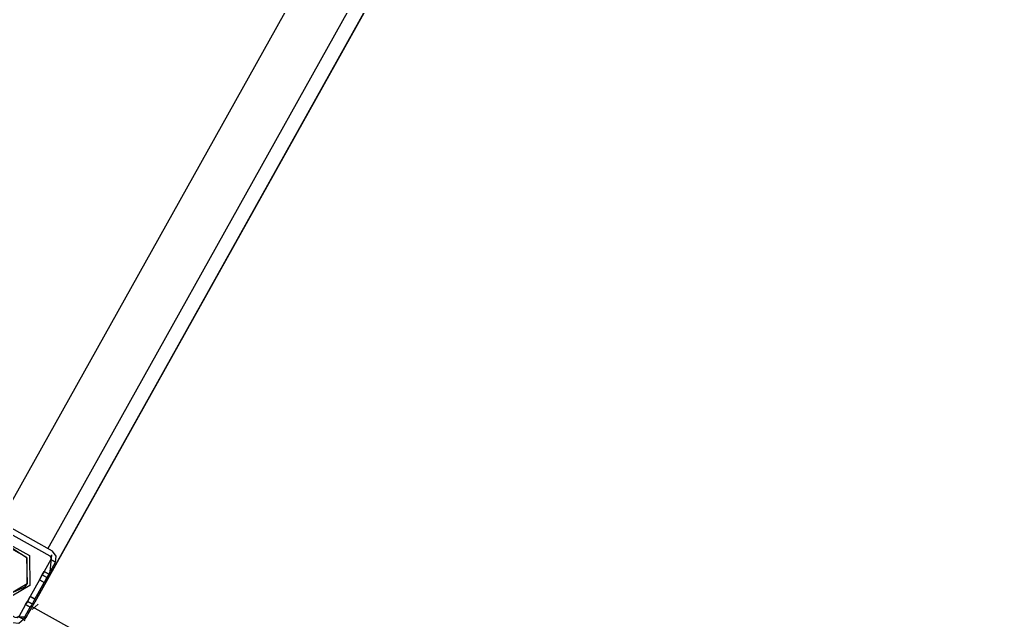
# Model space of a CAD drawing. Header units: metres. Extents: x 2.3 to 42.8, y 0.9 to 31.9.
# Drawn here: x 24.046 to 24.1894, y 16.1657 to 16.2526 of the extents above; entities that cross this region are included whole.
import ezdxf

# ---------------------------------------------------------------- set-up
doc = ezdxf.new("R2010")
doc.units = ezdxf.units.M
doc.layers.add('PARETI_STRUTTURE', color=7, linetype='Continuous')

msp = doc.modelspace()

# ---------------------------------------------------------------- linework, layer by layer
at = {"layer": 'PARETI_STRUTTURE'}
for points in [[(24.04667, 16.16564), (24.04674, 16.16574), (24.04682, 16.16591), (24.04694, 16.16612), (24.04708, 16.16637), (24.04722, 16.16663), (24.04738, 16.16691), (24.04751, 16.16714), (24.04764, 16.16737), (24.04772, 16.16753), (24.04779, 16.16763), (24.04781, 16.16767), (24.04782, 16.16769), (24.04786, 16.16775), (24.04792, 16.16787), (24.048, 16.168), (24.04808, 16.16817), (24.04819, 16.16835), (24.14032, 16.33348)], [(24.04818, 16.16834), (24.13886, 16.33085)], [(24.04853, 16.16896), (24.13851, 16.33022)], [(24.12617, 16.32864), (24.0432, 16.17993)], [(24.05006, 16.17608), (24.13308, 16.32487)], [(24.05036, 16.17224), (24.05064, 16.17517)], [(24.04887, 16.17158), (24.04927, 16.17231), (24.04953, 16.17279)], [(24.04887, 16.17158), (24.04927, 16.17231), (24.04953, 16.17279)], [(24.04887, 16.17158), (24.04927, 16.17231), (24.04953, 16.17279)], [(24.04887, 16.17158), (24.04927, 16.17231), (24.04953, 16.17279)], [(24.04887, 16.17158), (24.04927, 16.17231), (24.04953, 16.17279)], [(24.04887, 16.17158), (24.04927, 16.17231), (24.04953, 16.17279)], [(24.04887, 16.17158), (24.04927, 16.17231), (24.04953, 16.17279)], [(24.04887, 16.17158), (24.04927, 16.17231), (24.04953, 16.17279)], [(24.04887, 16.17158), (24.04927, 16.17231), (24.04953, 16.17279)], [(24.04887, 16.17158), (24.04927, 16.17231), (24.04953, 16.17279)], [(24.04887, 16.17158), (24.04927, 16.17231), (24.04953, 16.17279)], [(24.04887, 16.17158), (24.04927, 16.17231), (24.04953, 16.17279)], [(24.04887, 16.17158), (24.04927, 16.17231), (24.04953, 16.17279)], [(24.04887, 16.17158), (24.04927, 16.17231), (24.04953, 16.17279)], [(24.04887, 16.17158), (24.04927, 16.17231), (24.04953, 16.17279)], [(24.04887, 16.17158), (24.04927, 16.17231), (24.04953, 16.17279)], [(24.04887, 16.17158), (24.04927, 16.17231), (24.04953, 16.17279)], [(24.04887, 16.17158), (24.04927, 16.17231), (24.04953, 16.17279)], [(24.04887, 16.17158), (24.04927, 16.17231), (24.04953, 16.17279)], [(24.04887, 16.17158), (24.04927, 16.17231), (24.04953, 16.17279)], [(24.04887, 16.17158), (24.04927, 16.17231), (24.04953, 16.17279)], [(24.04887, 16.17158), (24.04927, 16.17231), (24.04953, 16.17279)], [(24.04887, 16.17158), (24.04927, 16.17231), (24.04953, 16.17279)], [(24.04887, 16.17158), (24.04927, 16.17231), (24.04953, 16.17279)], [(24.04887, 16.17158), (24.04927, 16.17231), (24.04953, 16.17279)], [(24.04887, 16.17158), (24.04927, 16.17231), (24.04953, 16.17279)], [(24.04887, 16.17158), (24.04927, 16.17231), (24.04953, 16.17279)], [(24.04887, 16.17158), (24.04927, 16.17231), (24.04953, 16.17279)], [(24.04887, 16.17158), (24.04927, 16.17231), (24.04953, 16.17279)], [(24.04887, 16.17158), (24.04927, 16.17231), (24.04953, 16.17279)], [(24.04887, 16.17158), (24.04927, 16.17231), (24.04953, 16.17279)], [(24.04887, 16.17158), (24.04927, 16.17231), (24.04953, 16.17279)], [(24.04887, 16.17158), (24.04927, 16.17231), (24.04953, 16.17279)], [(24.04887, 16.17158), (24.04927, 16.17231), (24.04953, 16.17279)], [(24.04887, 16.17158), (24.04927, 16.17231), (24.04953, 16.17279)], [(24.04887, 16.17158), (24.04927, 16.17231), (24.04953, 16.17279)], [(24.04887, 16.17158), (24.04927, 16.17231), (24.04953, 16.17279)], [(24.04887, 16.17158), (24.04927, 16.17231), (24.04953, 16.17279)], [(24.04887, 16.17158), (24.04927, 16.17231), (24.04953, 16.17279)], [(24.04887, 16.17158), (24.04927, 16.17231), (24.04953, 16.17279)], [(24.04887, 16.17158), (24.04927, 16.17231), (24.04953, 16.17279)], [(24.04887, 16.17158), (24.04927, 16.17231), (24.04953, 16.17279)], [(24.04887, 16.17158), (24.04927, 16.17231), (24.04953, 16.17279)], [(24.04887, 16.17158), (24.04927, 16.17231), (24.04953, 16.17279)], [(24.04887, 16.17158), (24.04927, 16.17231), (24.04953, 16.17279)], [(24.04887, 16.17158), (24.04927, 16.17231), (24.04953, 16.17279)], [(24.04887, 16.17158), (24.04927, 16.17231), (24.04953, 16.17279)], [(24.04887, 16.17158), (24.04927, 16.17231), (24.04953, 16.17279)], [(24.04887, 16.17158), (24.04927, 16.17231), (24.04953, 16.17279)], [(24.04887, 16.17158), (24.04927, 16.17231), (24.04953, 16.17279)], [(24.05022, 16.17241), (24.04954, 16.17278)], [(24.05022, 16.17241), (24.04954, 16.17278)], [(24.05022, 16.17241), (24.04954, 16.17278)], [(24.05022, 16.17241), (24.04954, 16.17278)], [(24.05022, 16.17241), (24.04954, 16.17278)], [(24.05022, 16.17241), (24.04954, 16.17278)], [(24.05022, 16.17241), (24.04954, 16.17278)], [(24.05022, 16.17241), (24.04954, 16.17278)], [(24.05022, 16.17241), (24.04954, 16.17278)], [(24.05022, 16.17241), (24.04954, 16.17278)], [(24.05022, 16.17241), (24.04954, 16.17278)], [(24.05022, 16.17241), (24.04954, 16.17278)], [(24.05022, 16.17241), (24.04954, 16.17278)], [(24.05022, 16.17241), (24.04954, 16.17278)], [(24.05022, 16.17241), (24.04954, 16.17278)], [(24.05022, 16.17241), (24.04954, 16.17278)], [(24.05022, 16.17241), (24.04954, 16.17278)], [(24.05022, 16.17241), (24.04954, 16.17278)], [(24.05022, 16.17241), (24.04954, 16.17278)], [(24.05022, 16.17241), (24.04954, 16.17278)], [(24.05022, 16.17241), (24.04954, 16.17278)], [(24.05022, 16.17241), (24.04954, 16.17278)], [(24.05022, 16.17241), (24.04954, 16.17278)], [(24.05022, 16.17241), (24.04954, 16.17278)], [(24.05022, 16.17241), (24.04954, 16.17278)], [(24.05022, 16.17241), (24.04954, 16.17278)], [(24.05022, 16.17241), (24.04954, 16.17278)], [(24.05022, 16.17241), (24.04954, 16.17278)], [(24.05022, 16.17241), (24.04954, 16.17278)], [(24.05022, 16.17241), (24.04954, 16.17278)], [(24.05022, 16.17241), (24.04954, 16.17278)], [(24.05022, 16.17241), (24.04954, 16.17278)], [(24.05022, 16.17241), (24.04954, 16.17278)], [(24.05022, 16.17241), (24.04954, 16.17278)], [(24.05022, 16.17241), (24.04954, 16.17278)], [(24.05022, 16.17241), (24.04954, 16.17278)], [(24.05022, 16.17241), (24.04954, 16.17278)], [(24.05022, 16.17241), (24.04954, 16.17278)], [(24.05022, 16.17241), (24.04954, 16.17278)], [(24.05022, 16.17241), (24.04954, 16.17278)], [(24.05022, 16.17241), (24.04954, 16.17278)], [(24.05022, 16.17241), (24.04954, 16.17278)], [(24.05022, 16.17241), (24.04954, 16.17278)], [(24.05022, 16.17241), (24.04954, 16.17278)], [(24.05022, 16.17241), (24.04954, 16.17278)], [(24.05022, 16.17241), (24.04954, 16.17278)], [(24.05022, 16.17241), (24.04954, 16.17278)], [(24.05022, 16.17241), (24.04954, 16.17278)], [(24.05022, 16.17241), (24.04954, 16.17278)], [(24.05022, 16.17241), (24.04954, 16.17278)], [(24.04887, 16.17158), (24.04955, 16.17121)], [(24.04887, 16.17158), (24.04955, 16.17121)], [(24.04887, 16.17158), (24.04955, 16.17121)], [(24.04887, 16.17158), (24.04955, 16.17121)], [(24.04887, 16.17158), (24.04955, 16.17121)], [(24.04887, 16.17158), (24.04955, 16.17121)], [(24.04887, 16.17158), (24.04955, 16.17121)], [(24.04887, 16.17158), (24.04955, 16.17121)], [(24.04887, 16.17158), (24.04955, 16.17121)], [(24.04887, 16.17158), (24.04955, 16.17121)], [(24.04887, 16.17158), (24.04955, 16.17121)], [(24.04887, 16.17158), (24.04955, 16.17121)], [(24.04887, 16.17158), (24.04955, 16.17121)], [(24.04887, 16.17158), (24.04955, 16.17121)], [(24.04887, 16.17158), (24.04955, 16.17121)], [(24.04887, 16.17158), (24.04955, 16.17121)], [(24.04887, 16.17158), (24.04955, 16.17121)], [(24.04887, 16.17158), (24.04955, 16.17121)], [(24.04887, 16.17158), (24.04955, 16.17121)], [(24.04887, 16.17158), (24.04955, 16.17121)], [(24.04887, 16.17158), (24.04955, 16.17121)], [(24.04887, 16.17158), (24.04955, 16.17121)], [(24.04887, 16.17158), (24.04955, 16.17121)], [(24.04887, 16.17158), (24.04955, 16.17121)], [(24.04887, 16.17158), (24.04955, 16.17121)], [(24.04887, 16.17158), (24.04955, 16.17121)], [(24.04887, 16.17158), (24.04955, 16.17121)], [(24.04887, 16.17158), (24.04955, 16.17121)], [(24.04887, 16.17158), (24.04955, 16.17121)], [(24.04887, 16.17158), (24.04955, 16.17121)], [(24.04887, 16.17158), (24.04955, 16.17121)], [(24.04887, 16.17158), (24.04955, 16.17121)], [(24.04887, 16.17158), (24.04955, 16.17121)], [(24.04887, 16.17158), (24.04955, 16.17121)], [(24.04887, 16.17158), (24.04955, 16.17121)], [(24.04887, 16.17158), (24.04955, 16.17121)], [(24.04887, 16.17158), (24.04955, 16.17121)], [(24.04887, 16.17158), (24.04955, 16.17121)], [(24.04887, 16.17158), (24.04955, 16.17121)], [(24.04887, 16.17158), (24.04955, 16.17121)], [(24.04887, 16.17158), (24.04955, 16.17121)], [(24.04887, 16.17158), (24.04955, 16.17121)], [(24.04887, 16.17158), (24.04955, 16.17121)], [(24.04887, 16.17158), (24.04955, 16.17121)], [(24.04887, 16.17158), (24.04955, 16.17121)], [(24.04887, 16.17158), (24.04955, 16.17121)], [(24.04887, 16.17158), (24.04955, 16.17121)], [(24.04887, 16.17158), (24.04955, 16.17121)], [(24.04887, 16.17158), (24.04955, 16.17121)], [(24.04887, 16.17158), (24.04955, 16.17121)], [(24.04887, 16.17158), (24.04955, 16.17121)], [(24.04887, 16.17158), (24.04955, 16.17121)], [(24.04887, 16.17158), (24.04955, 16.17121)], [(24.04887, 16.17158), (24.04955, 16.17121)], [(24.04995, 16.17192), (24.04927, 16.1723)], [(24.04995, 16.17192), (24.04927, 16.1723)], [(24.04995, 16.17192), (24.04927, 16.1723)], [(24.04995, 16.17192), (24.04927, 16.1723)], [(24.04995, 16.17192), (24.04927, 16.1723)], [(24.04995, 16.17192), (24.04927, 16.1723)], [(24.04995, 16.17192), (24.04927, 16.1723)], [(24.04995, 16.17192), (24.04927, 16.1723)], [(24.04995, 16.17192), (24.04927, 16.1723)], [(24.04995, 16.17192), (24.04927, 16.1723)], [(24.04995, 16.17192), (24.04927, 16.1723)], [(24.04995, 16.17192), (24.04927, 16.1723)], [(24.04995, 16.17192), (24.04927, 16.1723)], [(24.04995, 16.17192), (24.04927, 16.1723)], [(24.04995, 16.17192), (24.04927, 16.1723)], [(24.04995, 16.17192), (24.04927, 16.1723)], [(24.04995, 16.17192), (24.04927, 16.1723)], [(24.04995, 16.17192), (24.04927, 16.1723)], [(24.04995, 16.17192), (24.04927, 16.1723)], [(24.04995, 16.17192), (24.04927, 16.1723)], [(24.04995, 16.17192), (24.04927, 16.1723)], [(24.04995, 16.17192), (24.04927, 16.1723)], [(24.04995, 16.17192), (24.04927, 16.1723)], [(24.04995, 16.17192), (24.04927, 16.1723)], [(24.04995, 16.17192), (24.04927, 16.1723)], [(24.04995, 16.17192), (24.04927, 16.1723)], [(24.04995, 16.17192), (24.04927, 16.1723)], [(24.04995, 16.17192), (24.04927, 16.1723)], [(24.04995, 16.17192), (24.04927, 16.1723)], [(24.04995, 16.17192), (24.04927, 16.1723)], [(24.04995, 16.17192), (24.04927, 16.1723)], [(24.04995, 16.17192), (24.04927, 16.1723)], [(24.04995, 16.17192), (24.04927, 16.1723)], [(24.04995, 16.17192), (24.04927, 16.1723)], [(24.04995, 16.17192), (24.04927, 16.1723)], [(24.04995, 16.17192), (24.04927, 16.1723)], [(24.04995, 16.17192), (24.04927, 16.1723)], [(24.04995, 16.17192), (24.04927, 16.1723)], [(24.04995, 16.17192), (24.04927, 16.1723)], [(24.04995, 16.17192), (24.04927, 16.1723)], [(24.04995, 16.17192), (24.04927, 16.1723)], [(24.04995, 16.17192), (24.04927, 16.1723)], [(24.04995, 16.17192), (24.04927, 16.1723)], [(24.04995, 16.17192), (24.04927, 16.1723)], [(24.04995, 16.17192), (24.04927, 16.1723)], [(24.04995, 16.17192), (24.04927, 16.1723)], [(24.04995, 16.17192), (24.04927, 16.1723)], [(24.04995, 16.17192), (24.04927, 16.1723)], [(24.04995, 16.17192), (24.04927, 16.1723)], [(24.04995, 16.17192), (24.04927, 16.1723)], [(24.04995, 16.17192), (24.04927, 16.1723)], [(24.04995, 16.17192), (24.04927, 16.1723)], [(24.04995, 16.17192), (24.04927, 16.1723)], [(24.04995, 16.17192), (24.04927, 16.1723)], [(24.04995, 16.17192), (24.04927, 16.1723)], [(24.04995, 16.17192), (24.04927, 16.1723)], [(24.04995, 16.17192), (24.04927, 16.1723)], [(24.04995, 16.17192), (24.04927, 16.1723)], [(24.04995, 16.17192), (24.04927, 16.1723)], [(24.04995, 16.17192), (24.04927, 16.1723)], [(24.04995, 16.17192), (24.04927, 16.1723)], [(24.04995, 16.17192), (24.04927, 16.1723)], [(24.04995, 16.17192), (24.04927, 16.1723)], [(24.04995, 16.17192), (24.04927, 16.1723)], [(24.04995, 16.17192), (24.04927, 16.1723)], [(24.04995, 16.17192), (24.04927, 16.1723)], [(24.04995, 16.17192), (24.04927, 16.1723)], [(24.04995, 16.17192), (24.04927, 16.1723)], [(24.04995, 16.17192), (24.04927, 16.1723)], [(24.04995, 16.17192), (24.04927, 16.1723)], [(24.04995, 16.17192), (24.04927, 16.1723)], [(24.04995, 16.17192), (24.04927, 16.1723)], [(24.04995, 16.17192), (24.04927, 16.1723)], [(24.04995, 16.17192), (24.04927, 16.1723)], [(24.04995, 16.17192), (24.04927, 16.1723)], [(24.04995, 16.17192), (24.04927, 16.1723)], [(24.04995, 16.17192), (24.04927, 16.1723)], [(24.04995, 16.17192), (24.04927, 16.1723)], [(24.04995, 16.17192), (24.04927, 16.1723)], [(24.04995, 16.17192), (24.04927, 16.1723)], [(24.04995, 16.17192), (24.04927, 16.1723)], [(24.04995, 16.17192), (24.04927, 16.1723)], [(24.04995, 16.17192), (24.04927, 16.1723)], [(24.04995, 16.17192), (24.04927, 16.1723)], [(24.04995, 16.17192), (24.04927, 16.1723)], [(24.04995, 16.17192), (24.04927, 16.1723)], [(24.04995, 16.17192), (24.04927, 16.1723)], [(24.04995, 16.17192), (24.04927, 16.1723)], [(24.04995, 16.17192), (24.04927, 16.1723)], [(24.04995, 16.17192), (24.04927, 16.1723)], [(24.04995, 16.17192), (24.04927, 16.1723)], [(24.04995, 16.17192), (24.04927, 16.1723)], [(24.04995, 16.17192), (24.04927, 16.1723)], [(24.04995, 16.17192), (24.04927, 16.1723)], [(24.04995, 16.17192), (24.04927, 16.1723)], [(24.04995, 16.17192), (24.04927, 16.1723)], [(24.04995, 16.17192), (24.04927, 16.1723)], [(24.04995, 16.17192), (24.04927, 16.1723)], [(24.04995, 16.17192), (24.04927, 16.1723)], [(24.04995, 16.17192), (24.04927, 16.1723)], [(24.04995, 16.17192), (24.04927, 16.1723)], [(24.04995, 16.17192), (24.04927, 16.1723)], [(24.04995, 16.17192), (24.04927, 16.1723)], [(24.04995, 16.17192), (24.04927, 16.1723)], [(24.05022, 16.17241), (24.04994, 16.17192), (24.04955, 16.1712)], [(24.05022, 16.17241), (24.04994, 16.17192), (24.04955, 16.1712)], [(24.05022, 16.17241), (24.04994, 16.17192), (24.04955, 16.1712)], [(24.05022, 16.17241), (24.04994, 16.17192), (24.04955, 16.1712)], [(24.05022, 16.17241), (24.04994, 16.17192), (24.04955, 16.1712)], [(24.05022, 16.17241), (24.04994, 16.17192), (24.04955, 16.1712)], [(24.05022, 16.17241), (24.04994, 16.17192), (24.04955, 16.1712)], [(24.05022, 16.17241), (24.04994, 16.17192), (24.04955, 16.1712)], [(24.05022, 16.17241), (24.04994, 16.17192), (24.04955, 16.1712)], [(24.05022, 16.17241), (24.04994, 16.17192), (24.04955, 16.1712)], [(24.05022, 16.17241), (24.04994, 16.17192), (24.04955, 16.1712)], [(24.05022, 16.17241), (24.04994, 16.17192), (24.04955, 16.1712)], [(24.05022, 16.17241), (24.04994, 16.17192), (24.04955, 16.1712)], [(24.05022, 16.17241), (24.04994, 16.17192), (24.04955, 16.1712)], [(24.05022, 16.17241), (24.04994, 16.17192), (24.04955, 16.1712)], [(24.05022, 16.17241), (24.04994, 16.17192), (24.04955, 16.1712)], [(24.05022, 16.17241), (24.04994, 16.17192), (24.04955, 16.1712)], [(24.05022, 16.17241), (24.04994, 16.17192), (24.04955, 16.1712)], [(24.05022, 16.17241), (24.04994, 16.17192), (24.04955, 16.1712)], [(24.05022, 16.17241), (24.04994, 16.17192), (24.04955, 16.1712)], [(24.05022, 16.17241), (24.04994, 16.17192), (24.04955, 16.1712)], [(24.05022, 16.17241), (24.04994, 16.17192), (24.04955, 16.1712)], [(24.05022, 16.17241), (24.04994, 16.17192), (24.04955, 16.1712)], [(24.05022, 16.17241), (24.04994, 16.17192), (24.04955, 16.1712)], [(24.05022, 16.17241), (24.04994, 16.17192), (24.04955, 16.1712)], [(24.05022, 16.17241), (24.04994, 16.17192), (24.04955, 16.1712)], [(24.05022, 16.17241), (24.04994, 16.17192), (24.04955, 16.1712)], [(24.05022, 16.17241), (24.04994, 16.17192), (24.04955, 16.1712)], [(24.05022, 16.17241), (24.04994, 16.17192), (24.04955, 16.1712)], [(24.05022, 16.17241), (24.04994, 16.17192), (24.04955, 16.1712)], [(24.05022, 16.17241), (24.04994, 16.17192), (24.04955, 16.1712)], [(24.05022, 16.17241), (24.04994, 16.17192), (24.04955, 16.1712)], [(24.05022, 16.17241), (24.04994, 16.17192), (24.04955, 16.1712)], [(24.05022, 16.17241), (24.04994, 16.17192), (24.04955, 16.1712)], [(24.05022, 16.17241), (24.04994, 16.17192), (24.04955, 16.1712)], [(24.05022, 16.17241), (24.04994, 16.17192), (24.04955, 16.1712)], [(24.05022, 16.17241), (24.04994, 16.17192), (24.04955, 16.1712)], [(24.05022, 16.17241), (24.04994, 16.17192), (24.04955, 16.1712)], [(24.05022, 16.17241), (24.04994, 16.17192), (24.04955, 16.1712)], [(24.05022, 16.17241), (24.04994, 16.17192), (24.04955, 16.1712)], [(24.05022, 16.17241), (24.04994, 16.17192), (24.04955, 16.1712)], [(24.05022, 16.17241), (24.04994, 16.17192), (24.04955, 16.1712)], [(24.05022, 16.17241), (24.04994, 16.17192), (24.04955, 16.1712)], [(24.05022, 16.17241), (24.04994, 16.17192), (24.04955, 16.1712)], [(24.05022, 16.17241), (24.04994, 16.17192), (24.04955, 16.1712)], [(24.05022, 16.17241), (24.04994, 16.17192), (24.04955, 16.1712)], [(24.05022, 16.17241), (24.04994, 16.17192), (24.04955, 16.1712)], [(24.05022, 16.17241), (24.04994, 16.17192), (24.04955, 16.1712)], [(24.05022, 16.17241), (24.04994, 16.17192), (24.04955, 16.1712)], [(24.05022, 16.17241), (24.04994, 16.17192), (24.04955, 16.1712)], [(24.05022, 16.17241), (24.04994, 16.17192), (24.04955, 16.1712)], [(24.05022, 16.17241), (24.04994, 16.17192), (24.04955, 16.1712)], [(24.05022, 16.17241), (24.04994, 16.17192), (24.04955, 16.1712)], [(24.05022, 16.17241), (24.04994, 16.17192), (24.04955, 16.1712)], [(24.04685, 16.16798), (24.04712, 16.16845), (24.04752, 16.16917)], [(24.04685, 16.16798), (24.04712, 16.16845), (24.04752, 16.16917)], [(24.04685, 16.16798), (24.04712, 16.16845), (24.04752, 16.16917)], [(24.04685, 16.16798), (24.04712, 16.16845), (24.04752, 16.16917)], [(24.04685, 16.16798), (24.04712, 16.16845), (24.04752, 16.16917)], [(24.04685, 16.16798), (24.04712, 16.16845), (24.04752, 16.16917)], [(24.04685, 16.16798), (24.04712, 16.16845), (24.04752, 16.16917)], [(24.04685, 16.16798), (24.04712, 16.16845), (24.04752, 16.16917)], [(24.04685, 16.16798), (24.04712, 16.16845), (24.04752, 16.16917)], [(24.04685, 16.16798), (24.04712, 16.16845), (24.04752, 16.16917)], [(24.04685, 16.16798), (24.04712, 16.16845), (24.04752, 16.16917)], [(24.04685, 16.16798), (24.04712, 16.16845), (24.04752, 16.16917)], [(24.04685, 16.16798), (24.04712, 16.16845), (24.04752, 16.16917)], [(24.04685, 16.16798), (24.04712, 16.16845), (24.04752, 16.16917)], [(24.04685, 16.16798), (24.04712, 16.16845), (24.04752, 16.16917)], [(24.04685, 16.16798), (24.04712, 16.16845), (24.04752, 16.16917)], [(24.04685, 16.16798), (24.04712, 16.16845), (24.04752, 16.16917)], [(24.04685, 16.16798), (24.04712, 16.16845), (24.04752, 16.16917)], [(24.04685, 16.16798), (24.04712, 16.16845), (24.04752, 16.16917)], [(24.04685, 16.16798), (24.04712, 16.16845), (24.04752, 16.16917)], [(24.04685, 16.16798), (24.04712, 16.16845), (24.04752, 16.16917)], [(24.04685, 16.16798), (24.04712, 16.16845), (24.04752, 16.16917)], [(24.04685, 16.16798), (24.04712, 16.16845), (24.04752, 16.16917)], [(24.04685, 16.16798), (24.04712, 16.16845), (24.04752, 16.16917)], [(24.04685, 16.16798), (24.04712, 16.16845), (24.04752, 16.16917)], [(24.04685, 16.16798), (24.04712, 16.16845), (24.04752, 16.16917)], [(24.04685, 16.16798), (24.04712, 16.16845), (24.04752, 16.16917)], [(24.04685, 16.16798), (24.04712, 16.16845), (24.04752, 16.16917)], [(24.04685, 16.16798), (24.04712, 16.16845), (24.04752, 16.16917)], [(24.04685, 16.16798), (24.04712, 16.16845), (24.04752, 16.16917)], [(24.04685, 16.16798), (24.04712, 16.16845), (24.04752, 16.16917)], [(24.04685, 16.16798), (24.04712, 16.16845), (24.04752, 16.16917)], [(24.04685, 16.16798), (24.04712, 16.16845), (24.04752, 16.16917)], [(24.04685, 16.16798), (24.04712, 16.16845), (24.04752, 16.16917)], [(24.04685, 16.16798), (24.04712, 16.16845), (24.04752, 16.16917)], [(24.04685, 16.16798), (24.04712, 16.16845), (24.04752, 16.16917)], [(24.04685, 16.16798), (24.04712, 16.16845), (24.04752, 16.16917)], [(24.04685, 16.16798), (24.04712, 16.16845), (24.04752, 16.16917)], [(24.04685, 16.16798), (24.04712, 16.16845), (24.04752, 16.16917)], [(24.04685, 16.16798), (24.04712, 16.16845), (24.04752, 16.16917)], [(24.04685, 16.16798), (24.04712, 16.16845), (24.04752, 16.16917)], [(24.04685, 16.16798), (24.04712, 16.16845), (24.04752, 16.16917)], [(24.04685, 16.16798), (24.04712, 16.16845), (24.04752, 16.16917)], [(24.04685, 16.16798), (24.04712, 16.16845), (24.04752, 16.16917)], [(24.04685, 16.16798), (24.04712, 16.16845), (24.04752, 16.16917)], [(24.04685, 16.16798), (24.04712, 16.16845), (24.04752, 16.16917)], [(24.04685, 16.16798), (24.04712, 16.16845), (24.04752, 16.16917)], [(24.04685, 16.16798), (24.04712, 16.16845), (24.04752, 16.16917)], [(24.04685, 16.16798), (24.04712, 16.16845), (24.04752, 16.16917)], [(24.04685, 16.16798), (24.04712, 16.16845), (24.04752, 16.16917)], [(24.0482, 16.1688), (24.04752, 16.16917)], [(24.0482, 16.1688), (24.04752, 16.16917)], [(24.0482, 16.1688), (24.04752, 16.16917)], [(24.0482, 16.1688), (24.04752, 16.16917)], [(24.0482, 16.1688), (24.04752, 16.16917)], [(24.0482, 16.1688), (24.04752, 16.16917)], [(24.0482, 16.1688), (24.04752, 16.16917)], [(24.0482, 16.1688), (24.04752, 16.16917)], [(24.0482, 16.1688), (24.04752, 16.16917)], [(24.0482, 16.1688), (24.04752, 16.16917)], [(24.0482, 16.1688), (24.04752, 16.16917)], [(24.0482, 16.1688), (24.04752, 16.16917)], [(24.0482, 16.1688), (24.04752, 16.16917)], [(24.0482, 16.1688), (24.04752, 16.16917)], [(24.0482, 16.1688), (24.04752, 16.16917)], [(24.0482, 16.1688), (24.04752, 16.16917)], [(24.0482, 16.1688), (24.04752, 16.16917)], [(24.0482, 16.1688), (24.04752, 16.16917)], [(24.0482, 16.1688), (24.04752, 16.16917)], [(24.0482, 16.1688), (24.04752, 16.16917)], [(24.0482, 16.1688), (24.04752, 16.16917)], [(24.0482, 16.1688), (24.04752, 16.16917)], [(24.0482, 16.1688), (24.04752, 16.16917)], [(24.0482, 16.1688), (24.04752, 16.16917)], [(24.0482, 16.1688), (24.04752, 16.16917)], [(24.0482, 16.1688), (24.04752, 16.16917)], [(24.0482, 16.1688), (24.04752, 16.16917)], [(24.0482, 16.1688), (24.04752, 16.16917)], [(24.0482, 16.1688), (24.04752, 16.16917)], [(24.0482, 16.1688), (24.04752, 16.16917)], [(24.0482, 16.1688), (24.04752, 16.16917)], [(24.0482, 16.1688), (24.04752, 16.16917)], [(24.0482, 16.1688), (24.04752, 16.16917)], [(24.0482, 16.1688), (24.04752, 16.16917)], [(24.0482, 16.1688), (24.04752, 16.16917)], [(24.0482, 16.1688), (24.04752, 16.16917)], [(24.0482, 16.1688), (24.04752, 16.16917)], [(24.0482, 16.1688), (24.04752, 16.16917)], [(24.0482, 16.1688), (24.04752, 16.16917)], [(24.0482, 16.1688), (24.04752, 16.16917)], [(24.0482, 16.1688), (24.04752, 16.16917)], [(24.0482, 16.1688), (24.04752, 16.16917)], [(24.0482, 16.1688), (24.04752, 16.16917)], [(24.0482, 16.1688), (24.04752, 16.16917)], [(24.0482, 16.1688), (24.04752, 16.16917)], [(24.0482, 16.1688), (24.04752, 16.16917)], [(24.0482, 16.1688), (24.04752, 16.16917)], [(24.0482, 16.1688), (24.04752, 16.16917)], [(24.0482, 16.1688), (24.04752, 16.16917)], [(24.0482, 16.1688), (24.04752, 16.16917)], [(24.0482, 16.1688), (24.0478, 16.16807), (24.04754, 16.1676)], [(24.0482, 16.1688), (24.0478, 16.16807), (24.04754, 16.1676)], [(24.0482, 16.1688), (24.0478, 16.16807), (24.04754, 16.1676)], [(24.0482, 16.1688), (24.0478, 16.16807), (24.04754, 16.1676)], [(24.0482, 16.1688), (24.0478, 16.16807), (24.04754, 16.1676)], [(24.0482, 16.1688), (24.0478, 16.16807), (24.04754, 16.1676)], [(24.0482, 16.1688), (24.0478, 16.16807), (24.04754, 16.1676)], [(24.0482, 16.1688), (24.0478, 16.16807), (24.04754, 16.1676)], [(24.0482, 16.1688), (24.0478, 16.16807), (24.04754, 16.1676)], [(24.0482, 16.1688), (24.0478, 16.16807), (24.04754, 16.1676)], [(24.0482, 16.1688), (24.0478, 16.16807), (24.04754, 16.1676)], [(24.0482, 16.1688), (24.0478, 16.16807), (24.04754, 16.1676)], [(24.0482, 16.1688), (24.0478, 16.16807), (24.04754, 16.1676)], [(24.0482, 16.1688), (24.0478, 16.16807), (24.04754, 16.1676)], [(24.0482, 16.1688), (24.0478, 16.16807), (24.04754, 16.1676)], [(24.0482, 16.1688), (24.0478, 16.16807), (24.04754, 16.1676)], [(24.0482, 16.1688), (24.0478, 16.16807), (24.04754, 16.1676)], [(24.0482, 16.1688), (24.0478, 16.16807), (24.04754, 16.1676)], [(24.0482, 16.1688), (24.0478, 16.16807), (24.04754, 16.1676)], [(24.0482, 16.1688), (24.0478, 16.16807), (24.04754, 16.1676)], [(24.0482, 16.1688), (24.0478, 16.16807), (24.04754, 16.1676)], [(24.0482, 16.1688), (24.0478, 16.16807), (24.04754, 16.1676)], [(24.0482, 16.1688), (24.0478, 16.16807), (24.04754, 16.1676)], [(24.0482, 16.1688), (24.0478, 16.16807), (24.04754, 16.1676)], [(24.0482, 16.1688), (24.0478, 16.16807), (24.04754, 16.1676)], [(24.0482, 16.1688), (24.0478, 16.16807), (24.04754, 16.1676)], [(24.0482, 16.1688), (24.0478, 16.16807), (24.04754, 16.1676)], [(24.0482, 16.1688), (24.0478, 16.16807), (24.04754, 16.1676)], [(24.0482, 16.1688), (24.0478, 16.16807), (24.04754, 16.1676)], [(24.0482, 16.1688), (24.0478, 16.16807), (24.04754, 16.1676)], [(24.0482, 16.1688), (24.0478, 16.16807), (24.04754, 16.1676)], [(24.0482, 16.1688), (24.0478, 16.16807), (24.04754, 16.1676)], [(24.0482, 16.1688), (24.0478, 16.16807), (24.04754, 16.1676)], [(24.0482, 16.1688), (24.0478, 16.16807), (24.04754, 16.1676)], [(24.0482, 16.1688), (24.0478, 16.16807), (24.04754, 16.1676)], [(24.0482, 16.1688), (24.0478, 16.16807), (24.04754, 16.1676)], [(24.0482, 16.1688), (24.0478, 16.16807), (24.04754, 16.1676)], [(24.0482, 16.1688), (24.0478, 16.16807), (24.04754, 16.1676)], [(24.0482, 16.1688), (24.0478, 16.16807), (24.04754, 16.1676)], [(24.0482, 16.1688), (24.0478, 16.16807), (24.04754, 16.1676)], [(24.0482, 16.1688), (24.0478, 16.16807), (24.04754, 16.1676)], [(24.0482, 16.1688), (24.0478, 16.16807), (24.04754, 16.1676)], [(24.0482, 16.1688), (24.0478, 16.16807), (24.04754, 16.1676)], [(24.0482, 16.1688), (24.0478, 16.16807), (24.04754, 16.1676)], [(24.0482, 16.1688), (24.0478, 16.16807), (24.04754, 16.1676)], [(24.0482, 16.1688), (24.0478, 16.16807), (24.04754, 16.1676)], [(24.0482, 16.1688), (24.0478, 16.16807), (24.04754, 16.1676)], [(24.0482, 16.1688), (24.0478, 16.16807), (24.04754, 16.1676)], [(24.0482, 16.1688), (24.0478, 16.16807), (24.04754, 16.1676)], [(24.0482, 16.1688), (24.0478, 16.16807), (24.04754, 16.1676)], [(24.0482, 16.1688), (24.0478, 16.16807), (24.04754, 16.1676)], [(24.0482, 16.1688), (24.0478, 16.16807), (24.04754, 16.1676)], [(24.0482, 16.1688), (24.0478, 16.16807), (24.04754, 16.1676)], [(24.0482, 16.1688), (24.0478, 16.16807), (24.04754, 16.1676)], [(24.04685, 16.16798), (24.04753, 16.1676)], [(24.04685, 16.16798), (24.04753, 16.1676)], [(24.04685, 16.16798), (24.04753, 16.1676)], [(24.04685, 16.16798), (24.04753, 16.1676)], [(24.04685, 16.16798), (24.04753, 16.1676)], [(24.04685, 16.16798), (24.04753, 16.1676)], [(24.04685, 16.16798), (24.04753, 16.1676)], [(24.04685, 16.16798), (24.04753, 16.1676)], [(24.04685, 16.16798), (24.04753, 16.1676)], [(24.04685, 16.16798), (24.04753, 16.1676)], [(24.04685, 16.16798), (24.04753, 16.1676)], [(24.04685, 16.16798), (24.04753, 16.1676)], [(24.04685, 16.16798), (24.04753, 16.1676)], [(24.04685, 16.16798), (24.04753, 16.1676)], [(24.04685, 16.16798), (24.04753, 16.1676)], [(24.04685, 16.16798), (24.04753, 16.1676)], [(24.04685, 16.16798), (24.04753, 16.1676)], [(24.04685, 16.16798), (24.04753, 16.1676)], [(24.04685, 16.16798), (24.04753, 16.1676)], [(24.04685, 16.16798), (24.04753, 16.1676)], [(24.04685, 16.16798), (24.04753, 16.1676)], [(24.04685, 16.16798), (24.04753, 16.1676)], [(24.04685, 16.16798), (24.04753, 16.1676)], [(24.04685, 16.16798), (24.04753, 16.1676)], [(24.04685, 16.16798), (24.04753, 16.1676)], [(24.04685, 16.16798), (24.04753, 16.1676)], [(24.04685, 16.16798), (24.04753, 16.1676)], [(24.04685, 16.16798), (24.04753, 16.1676)], [(24.04685, 16.16798), (24.04753, 16.1676)], [(24.04685, 16.16798), (24.04753, 16.1676)], [(24.04685, 16.16798), (24.04753, 16.1676)], [(24.04685, 16.16798), (24.04753, 16.1676)], [(24.04685, 16.16798), (24.04753, 16.1676)], [(24.04685, 16.16798), (24.04753, 16.1676)], [(24.04685, 16.16798), (24.04753, 16.1676)], [(24.04685, 16.16798), (24.04753, 16.1676)], [(24.04685, 16.16798), (24.04753, 16.1676)], [(24.04685, 16.16798), (24.04753, 16.1676)], [(24.04685, 16.16798), (24.04753, 16.1676)], [(24.04685, 16.16798), (24.04753, 16.1676)], [(24.04685, 16.16798), (24.04753, 16.1676)], [(24.04685, 16.16798), (24.04753, 16.1676)], [(24.04685, 16.16798), (24.04753, 16.1676)], [(24.04685, 16.16798), (24.04753, 16.1676)], [(24.04685, 16.16798), (24.04753, 16.1676)], [(24.04685, 16.16798), (24.04753, 16.1676)], [(24.04685, 16.16798), (24.04753, 16.1676)], [(24.04685, 16.16798), (24.04753, 16.1676)], [(24.04685, 16.16798), (24.04753, 16.1676)], [(24.04685, 16.16798), (24.04753, 16.1676)], [(24.04685, 16.16798), (24.04753, 16.1676)], [(24.04685, 16.16798), (24.04753, 16.1676)], [(24.04685, 16.16798), (24.04753, 16.1676)], [(24.04685, 16.16798), (24.04753, 16.1676)], [(24.0478, 16.16808), (24.04712, 16.16845)], [(24.0478, 16.16808), (24.04712, 16.16845)], [(24.0478, 16.16808), (24.04712, 16.16845)], [(24.0478, 16.16808), (24.04712, 16.16845)], [(24.0478, 16.16808), (24.04712, 16.16845)], [(24.0478, 16.16808), (24.04712, 16.16845)], [(24.0478, 16.16808), (24.04712, 16.16845)], [(24.0478, 16.16808), (24.04712, 16.16845)], [(24.0478, 16.16808), (24.04712, 16.16845)], [(24.0478, 16.16808), (24.04712, 16.16845)], [(24.0478, 16.16808), (24.04712, 16.16845)], [(24.0478, 16.16808), (24.04712, 16.16845)], [(24.0478, 16.16808), (24.04712, 16.16845)], [(24.0478, 16.16808), (24.04712, 16.16845)], [(24.0478, 16.16808), (24.04712, 16.16845)], [(24.0478, 16.16808), (24.04712, 16.16845)], [(24.0478, 16.16808), (24.04712, 16.16845)], [(24.0478, 16.16808), (24.04712, 16.16845)], [(24.0478, 16.16808), (24.04712, 16.16845)], [(24.0478, 16.16808), (24.04712, 16.16845)], [(24.0478, 16.16808), (24.04712, 16.16845)], [(24.0478, 16.16808), (24.04712, 16.16845)], [(24.0478, 16.16808), (24.04712, 16.16845)], [(24.0478, 16.16808), (24.04712, 16.16845)], [(24.0478, 16.16808), (24.04712, 16.16845)], [(24.0478, 16.16808), (24.04712, 16.16845)], [(24.0478, 16.16808), (24.04712, 16.16845)], [(24.0478, 16.16808), (24.04712, 16.16845)], [(24.0478, 16.16808), (24.04712, 16.16845)], [(24.0478, 16.16808), (24.04712, 16.16845)], [(24.0478, 16.16808), (24.04712, 16.16845)], [(24.0478, 16.16808), (24.04712, 16.16845)], [(24.0478, 16.16808), (24.04712, 16.16845)], [(24.0478, 16.16808), (24.04712, 16.16845)], [(24.0478, 16.16808), (24.04712, 16.16845)], [(24.0478, 16.16808), (24.04712, 16.16845)], [(24.0478, 16.16808), (24.04712, 16.16845)], [(24.0478, 16.16808), (24.04712, 16.16845)], [(24.0478, 16.16808), (24.04712, 16.16845)], [(24.0478, 16.16808), (24.04712, 16.16845)], [(24.0478, 16.16808), (24.04712, 16.16845)], [(24.0478, 16.16808), (24.04712, 16.16845)], [(24.0478, 16.16808), (24.04712, 16.16845)], [(24.0478, 16.16808), (24.04712, 16.16845)], [(24.0478, 16.16808), (24.04712, 16.16845)], [(24.0478, 16.16808), (24.04712, 16.16845)], [(24.0478, 16.16808), (24.04712, 16.16845)], [(24.0478, 16.16808), (24.04712, 16.16845)], [(24.0478, 16.16808), (24.04712, 16.16845)], [(24.0478, 16.16808), (24.04712, 16.16845)], [(24.0478, 16.16808), (24.04712, 16.16845)], [(24.0478, 16.16808), (24.04712, 16.16845)], [(24.0478, 16.16808), (24.04712, 16.16845)], [(24.0478, 16.16808), (24.04712, 16.16845)], [(24.0478, 16.16808), (24.04712, 16.16845)], [(24.0478, 16.16808), (24.04712, 16.16845)], [(24.0478, 16.16808), (24.04712, 16.16845)], [(24.0478, 16.16808), (24.04712, 16.16845)], [(24.0478, 16.16808), (24.04712, 16.16845)], [(24.0478, 16.16808), (24.04712, 16.16845)], [(24.0478, 16.16808), (24.04712, 16.16845)], [(24.0478, 16.16808), (24.04712, 16.16845)], [(24.0478, 16.16808), (24.04712, 16.16845)], [(24.0478, 16.16808), (24.04712, 16.16845)], [(24.0478, 16.16808), (24.04712, 16.16845)], [(24.0478, 16.16808), (24.04712, 16.16845)], [(24.0478, 16.16808), (24.04712, 16.16845)], [(24.0478, 16.16808), (24.04712, 16.16845)], [(24.0478, 16.16808), (24.04712, 16.16845)], [(24.0478, 16.16808), (24.04712, 16.16845)], [(24.0478, 16.16808), (24.04712, 16.16845)], [(24.0478, 16.16808), (24.04712, 16.16845)], [(24.0478, 16.16808), (24.04712, 16.16845)], [(24.0478, 16.16808), (24.04712, 16.16845)], [(24.0478, 16.16808), (24.04712, 16.16845)], [(24.0478, 16.16808), (24.04712, 16.16845)], [(24.0478, 16.16808), (24.04712, 16.16845)], [(24.0478, 16.16808), (24.04712, 16.16845)], [(24.0478, 16.16808), (24.04712, 16.16845)], [(24.0478, 16.16808), (24.04712, 16.16845)], [(24.0478, 16.16808), (24.04712, 16.16845)], [(24.0478, 16.16808), (24.04712, 16.16845)], [(24.0478, 16.16808), (24.04712, 16.16845)], [(24.0478, 16.16808), (24.04712, 16.16845)], [(24.0478, 16.16808), (24.04712, 16.16845)], [(24.0478, 16.16808), (24.04712, 16.16845)], [(24.0478, 16.16808), (24.04712, 16.16845)], [(24.0478, 16.16808), (24.04712, 16.16845)], [(24.0478, 16.16808), (24.04712, 16.16845)], [(24.0478, 16.16808), (24.04712, 16.16845)], [(24.0478, 16.16808), (24.04712, 16.16845)], [(24.0478, 16.16808), (24.04712, 16.16845)], [(24.0478, 16.16808), (24.04712, 16.16845)], [(24.0478, 16.16808), (24.04712, 16.16845)], [(24.0478, 16.16808), (24.04712, 16.16845)], [(24.0478, 16.16808), (24.04712, 16.16845)], [(24.0478, 16.16808), (24.04712, 16.16845)], [(24.0478, 16.16808), (24.04712, 16.16845)], [(24.0478, 16.16808), (24.04712, 16.16845)], [(24.0478, 16.16808), (24.04712, 16.16845)], [(24.0478, 16.16808), (24.04712, 16.16845)], [(24.0478, 16.16808), (24.04712, 16.16845)], [(24.0478, 16.16808), (24.04712, 16.16845)], [(24.0478, 16.16808), (24.04712, 16.16845)], [(24.04781, 16.16726), (24.04869, 16.16806)], [(24.33388, 16.00805), (24.04781, 16.16766)], [(24.04561, 16.1662), (24.04664, 16.1662)]]:
    msp.add_lwpolyline(points, dxfattribs=at)
for points in [[(24.14033, 16.33348), (24.04819, 16.16835)], [(24.14033, 16.33348), (24.04819, 16.16835)], [(24.13886, 16.33085), (24.04818, 16.16834)], [(24.13886, 16.33085), (24.04818, 16.16834)], [(24.13851, 16.33022), (24.04853, 16.16896)], [(24.13851, 16.33022), (24.04853, 16.16896)], [(24.04247, 16.18034), (24.04157, 16.18045), (24.04086, 16.17988), (24.04156, 16.17949), (24.04179, 16.17968), (24.0421, 16.17964), (24.05035, 16.17505), (24.05053, 16.17481), (24.0505, 16.1745), (24.05118, 16.17413), (24.05129, 16.17502), (24.05074, 16.17573)], [(24.03995, 16.17498), (24.04366, 16.17719), (24.04742, 16.17509), (24.04749, 16.17077), (24.04379, 16.16856), (24.04002, 16.17066)], [(24.04707, 16.17101), (24.0471, 16.17469), (24.04403, 16.1767), (24.04067, 16.1752), (24.04038, 16.17474), (24.04035, 16.17106), (24.04342, 16.16905), (24.04678, 16.17055)], [(24.04037, 16.17474), (24.04367, 16.17672), (24.04701, 16.17484), (24.04707, 16.17101), (24.04378, 16.16904), (24.04043, 16.17091)], [(24.0505, 16.17451), (24.04954, 16.17279), (24.05022, 16.17241), (24.05118, 16.17414)], [(24.04953, 16.17279), (24.04927, 16.17231), (24.04887, 16.17158), (24.04927, 16.17231)], [(24.04953, 16.17279), (24.04927, 16.17231), (24.04887, 16.17158), (24.04927, 16.17231)], [(24.04954, 16.17278), (24.05022, 16.17241)], [(24.04954, 16.17278), (24.05022, 16.17241)], [(24.03626, 16.17163), (24.03615, 16.17072), (24.03672, 16.17002), (24.04497, 16.16542), (24.04586, 16.16531), (24.04657, 16.16586), (24.04589, 16.16625), (24.04565, 16.16606), (24.04536, 16.1661), (24.03711, 16.1707), (24.03692, 16.17093), (24.03696, 16.17124)], [(24.04887, 16.17158), (24.04752, 16.16918), (24.0482, 16.16879), (24.04955, 16.17121)], [(24.04927, 16.1723), (24.04995, 16.17192)], [(24.04927, 16.1723), (24.04995, 16.17192)], [(24.04752, 16.16917), (24.04712, 16.16845), (24.04685, 16.16798), (24.0459, 16.16624), (24.04656, 16.16586), (24.04753, 16.1676), (24.04685, 16.16798), (24.04712, 16.16845)], [(24.04752, 16.16917), (24.04712, 16.16845), (24.04685, 16.16798), (24.04712, 16.16845)], [(24.04752, 16.16917), (24.0482, 16.1688)], [(24.04752, 16.16917), (24.0482, 16.1688)], [(24.04712, 16.16845), (24.0478, 16.16808)], [(24.04712, 16.16845), (24.0478, 16.16808)]]:
    msp.add_lwpolyline(points, close=True, dxfattribs=at)

doc.saveas('drawing.dxf')
